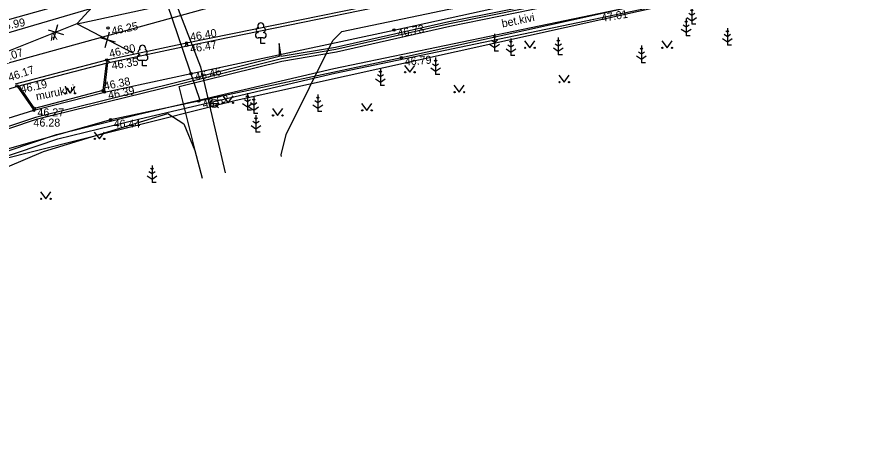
# Model space of a CAD drawing. Extents: x 641435 to 642280, y 6455888 to 6456393.
# Drawn here: x 641970.2 to 642044.3, y 6456123.8 to 6456161.7 of the extents above; entities that cross this region are included whole.
import ezdxf

# ---------------------------------------------------------------- set-up
doc = ezdxf.new("R2010")
doc.units = 0
for name, color, linetype in [('HALJASTUS', 7, 'Continuous'), ('KORGUS-EH2000', 7, 'Continuous'), ('KPKAABEL', 7, 'Continuous'), ('KTRASS', 7, 'Continuous'), ('Level 25', 7, 'Continuous'), ('MOOTPIIR', 7, 'Continuous'), ('MPKAABEL', 7, 'Continuous'), ('MPOHULIIN', 7, 'Continuous'), ('PUU', 7, 'Continuous'), ('SITRASS', 7, 'Continuous'), ('SKTRASS', 7, 'Continuous'), ('TEE', 7, 'Continuous'), ('TORU', 7, 'Continuous'), ('TTRASS', 7, 'Continuous'), ('VKAEV', 7, 'Continuous'), ('VTRASS', 7, 'Continuous')]:
    doc.layers.add(name, color=color, linetype=linetype)

# ---------------------------------------------------------------- blocks, each defined once
blk = doc.blocks.new('MURU_3')
at = {"layer": 'TORU'}
for p, q in [((-4634, 6067), (0, 0)), ((0, 0), (4456, 6067))]:
    blk.add_line(p, q, dxfattribs=at)
for centre in [(-4010, 0), (4277, 0)]:
    blk.add_circle(centre, 550, dxfattribs=at)
blk = doc.blocks.new('MAND1_4')
at = {"layer": 'Level 25'}
for p, q in [((0, 300), (0, 0)), ((0, 150), (-53, 186)), ((0, 230), (-25, 247)), ((25, 247), (0, 230)), ((53, 186), (0, 150)), ((-85, 118), (0, 61)), ((0, 61), (85, 118)), ((72, 0), (0, 0))]:
    blk.add_line(p, q, dxfattribs=at)
blk = doc.blocks.new('MAND1_6')
at = {"layer": 'Level 25'}
for p, q in [((0, 300), (0, 0)), ((0, 150), (-53, 186)), ((0, 230), (-25, 247)), ((25, 247), (0, 230)), ((53, 186), (0, 150)), ((-85, 118), (0, 61)), ((0, 61), (85, 118)), ((72, 0), (0, 0))]:
    blk.add_line(p, q, dxfattribs=at)
blk = doc.blocks.new('VESIIB_5')
at = {"layer": 'MPOHULIIN'}
for p, q in [((-70, 0), (70, 0)), ((-49, -49), (-77, -77)), ((49, -49), (77, -77))]:
    blk.add_line(p, q, dxfattribs=at)
blk.add_circle((0, 0), 70, dxfattribs=at)

msp = doc.modelspace()

# ---------------------------------------------------------------- linework, layer by layer
at = {"layer": 'KORGUS-EH2000'}
for centre in [(641978.103, 6456160.741), (642003.119, 6456160.553), (641984.979, 6456159.429), (641984.985, 6456159.204), (641978.01, 6456157.941), (642003.776, 6456158.126), (641978.124, 6456157.754), (641985.385, 6456156.742), (641970.151, 6456155.668), (641977.664, 6456155.264), (641977.799, 6456155.135), (641986.04, 6456154.335), (641971.631, 6456153.537), (641971.682, 6456153.702), (641978.344, 6456152.713)]:
    msp.add_circle(centre, 0.1, dxfattribs=at)
at = {"layer": 'KPKAABEL'}
msp.add_lwpolyline([(641993.294, 6456149.504), (641993.26, 6456149.64), (641993.71, 6456151.41), (641997.77, 6456159.637), (641998.555, 6456160.43), (642007.934, 6456162.387), (642016.34, 6456163.82), (642017.074, 6456164.523), (642017.043, 6456166.328), (642013.789, 6456178.152), (642011.555, 6456187.77), (642009.25, 6456197.563), (642006.395, 6456207.664), (642003.582, 6456218.328), (642001.031, 6456223.133), (642000.637, 6456224.871), (642000.875, 6456226.195), (642003.645, 6456227.457)], dxfattribs=at)
at = {"layer": 'KTRASS'}
for points in [[(641982.816, 6456164.278), (641955.2, 6456156.143)], [(641986.21, 6456154.294), (641982.816, 6456164.278)]]:
    msp.add_lwpolyline(points, dxfattribs=at)
at = {"layer": 'MOOTPIIR'}
msp.add_lwpolyline([(641735.314, 6456028.565), (641762.603, 6456039.595), (641794.8, 6456052.473), (641812.228, 6456059.398), (641812.123, 6456060.505), (641818.711, 6456062.983), (641837.68, 6456070.604), (641859.468, 6456082.204), (641884.438, 6456098.759), (641911.012, 6456116.977), (641927.852, 6456129.133), (641946.492, 6456140.249), (641961.66, 6456147.453), (641989.32, 6456154.43), (642027.804, 6456162.927), (642073.54, 6456174.265), (642089.242, 6456179.809), (642092.035, 6456168.807), (642100.199, 6456171.49)], dxfattribs=at)
at = {"layer": 'MPKAABEL'}
for points in [[(642099.376, 6456188.826), (642089.89, 6456183.459), (642080.685, 6456179.195), (642073.817, 6456176.69), (642073.391, 6456177.862), (642073.687, 6456176.626), (642063.886, 6456173.454), (642053.559, 6456171.052), (642046.149, 6456169.421), (642045.814, 6456170.783), (642045.96, 6456169.377), (642032.652, 6456166.46), (642021.442, 6456164.171), (642017.916, 6456163.315), (642017.636, 6456164.592), (642017.742, 6456163.258), (642007.93, 6456161.278), (641998.014, 6456159.037), (641993.247, 6456158.236), (641993.087, 6456159.385), (641993.088, 6456158.235), (641984.254, 6456155.996), (641971.765, 6456152.91), (641962.317, 6456149.746)], [(642034.227, 6456163.64), (642033.481, 6456166.418), (642021.486, 6456163.976), (642017.96, 6456163.12), (642007.972, 6456161.082), (641998.053, 6456158.841), (641993.288, 6456158.04), (641984.302, 6456155.802), (641971.821, 6456152.718), (641962.387, 6456149.558), (641952.825, 6456145.622), (641950.171, 6456144.54), (641946.039, 6456142.586), (641943.959, 6456141.49), (641937.506, 6456137.9), (641929.051, 6456132.769), (641920.294, 6456127.162), (641915.848, 6456123.99), (641907.145, 6456117.926)], [(641985.969, 6456149.09), (641984.351, 6456155.608), (641993.329, 6456157.844), (641998.091, 6456158.644), (642008.014, 6456160.887), (642018.003, 6456162.925), (642021.529, 6456163.781), (642033.299, 6456166.178), (642034.227, 6456163.64)], [(641993.174, 6456158.762), (641993.087, 6456159.385), (641993.087, 6456158.744)]]:
    msp.add_lwpolyline(points, dxfattribs=at)
at = {"layer": 'PUU'}
for p, q in [((641991.722, 6456159.858), (641991.242, 6456159.858)), ((641991.482, 6456159.383), (641991.482, 6456159.858)), ((641991.862, 6456159.383), (641991.482, 6456159.383)), ((641981.377, 6456157.904), (641980.897, 6456157.904)), ((641981.137, 6456157.429), (641981.137, 6456157.904)), ((641981.517, 6456157.429), (641981.137, 6456157.429))]:
    msp.add_line(p, q, dxfattribs=at)
for centre, radius, start, end in [((641991.482, 6456160.903), 0.277, 332.5799, 207.4201), ((641991.245, 6456160.095), 0.238, 90.0016, 269.3953), ((641991.312, 6456160.556), 0.233, 109.02174, 253.14154), ((641991.652, 6456160.556), 0.233, 286.85082, 70.98591), ((641991.719, 6456160.095), 0.238, 270.6047, 89.9984), ((641980.967, 6456158.602), 0.233, 109.02174, 253.14154), ((641981.137, 6456158.949), 0.277, 332.5799, 207.4201), ((641981.307, 6456158.602), 0.233, 286.85082, 70.98591), ((641980.9, 6456158.141), 0.238, 90.0016, 269.3953), ((641981.374, 6456158.141), 0.238, 270.6047, 89.9984)]:
    msp.add_arc(centre, radius, start, end, dxfattribs=at)
at = {"layer": 'SITRASS'}
msp.add_lwpolyline([(641964.079, 6456147.068), (641964.789, 6456146.675), (641972.484, 6456149.946), (641983.344, 6456153.25), (641984.742, 6456152.355), (641985.714, 6456150.024), (641986.338, 6456147.589)], dxfattribs=at)
at = {"layer": 'SKTRASS'}
for p, q in [((641973.355, 6456159.694), (641973.74, 6456161.04)), ((641972.875, 6456160.559), (641974.221, 6456160.174)), ((641977.872, 6456159.038), (641978.257, 6456160.384)), ((641977.392, 6456159.903), (641978.738, 6456159.518))]:
    msp.add_line(p, q, dxfattribs=at)
for points in [[(641975.408, 6456161.084), (641989.206, 6456164.085), (642021.277, 6456171.01), (642024.139, 6456174.143)], [(641944.365, 6456148.697), (641948.854, 6456148.907), (641949.689, 6456150.831), (641960.095, 6456154.99), (641975.414, 6456161.136), (641978.726, 6456164.737)], [(641989.395, 6456163.197), (641959.105, 6456154.826)], [(641975.355, 6456161.112), (641980.357, 6456158.535)]]:
    msp.add_lwpolyline(points, dxfattribs=at)
at = {"layer": 'TEE'}
for points in [[(641936.44, 6456140.274), (641943.088, 6456144.23), (641944.938, 6456145.23), (641948.252, 6456147.076), (641958.725, 6456151.831), (641960.06, 6456152.435), (641970.108, 6456155.617), (641978.068, 6456157.698), (641985.03, 6456159.184), (642002.705, 6456162.782), (642019.968, 6456166.725), (642037.177, 6456170.69), (642048.885, 6456173.73), (642072.32, 6456180.167), (642076.299, 6456181.493), (642084.282, 6456184.162), (642086.357, 6456183.973), (642087.927, 6456182.924), (642088.307, 6456182.471), (642088.801, 6456181.782), (642089.074, 6456180.967)], [(641970.039, 6456155.857), (641978.01, 6456157.941), (641984.979, 6456159.429), (642002.652, 6456163.026), (642019.912, 6456166.968), (642037.118, 6456170.933), (642048.82, 6456173.972), (642072.247, 6456180.406), (642076.22, 6456181.73), (642084.252, 6456184.416), (642086.443, 6456184.217), (642088.096, 6456183.112), (642088.096, 6456183.112), (642088.504, 6456182.624), (642089.026, 6456181.897), (642089.311, 6456181.047), (642089.074, 6456180.967)], [(642024.897, 6456180.714), (642025.6, 6456178.142), (642025.386, 6456176.153), (642024.982, 6456175.368), (642023.183, 6456173.249), (642018.654, 6456172.185), (642001.624, 6456168.403), (641983.255, 6456164.69), (641972.95, 6456162.432), (641968.231, 6456161.123), (641959.261, 6456158.074), (641949.197, 6456153.859), (641949.197, 6456153.859)], [(642088.218, 6456180.45), (642085.811, 6456179.395), (642083.333, 6456178.422), (642083.104, 6456178.041), (642071.477, 6456174.555), (642064.115, 6456172.627), (642050.182, 6456169.043), (642038.809, 6456166.079), (642034.78, 6456165.033), (642020.937, 6456161.91), (642003.776, 6456158.126), (641986.04, 6456154.335), (641978.344, 6456152.713), (641967.118, 6456149.512), (641961.125, 6456147.374), (641961.125, 6456147.374), (641961.125, 6456147.374)], [(641977.799, 6456155.135), (641985.385, 6456156.742), (642003.119, 6456160.553), (642020.418, 6456164.374), (642034.15, 6456167.448)], [(641970.169, 6456155.632), (641971.631, 6456153.537), (641977.799, 6456155.135), (641978.097, 6456157.705)], [(641977.962, 6456157.67), (641977.664, 6456155.264), (641971.682, 6456153.702), (641970.348, 6456155.679)], [(641966.266, 6456151.874), (641971.631, 6456153.537)]]:
    msp.add_lwpolyline(points, dxfattribs=at)
at = {"layer": 'TTRASS'}
for points in [[(641954.283, 6456144.298), (641957.445, 6456145.669), (641962.983, 6456147.838), (641973.625, 6456151.419), (641980.811, 6456153.188), (641997.859, 6456157.18), (642038.276, 6456165.616), (642056.996, 6456169.616), (642057.186, 6456169.659), (642064.083, 6456171.223), (642073.232, 6456173.857), (642080.511, 6456176.727), (642089.092, 6456180.517), (642091.297, 6456183.447), (642106.46, 6456192.228), (642107.526, 6456192.271), (642127.206, 6456203.446), (642128.209, 6456203.482), (642157.353, 6456220.549), (642169.351, 6456228.428), (642182.183, 6456237.091), (642190.477, 6456242.962), (642205.487, 6456253.298), (642216.105, 6456259.557)], [(641954.075, 6456143.973), (641957.595, 6456145.299), (641963.119, 6456147.462), (641973.737, 6456151.035), (641980.904, 6456152.799), (641997.946, 6456156.789), (642038.358, 6456165.224), (642057.039, 6456169.216), (642064.183, 6456170.835), (642073.361, 6456173.478), (642080.665, 6456176.358), (642089.348, 6456180.193), (642091.568, 6456183.141), (642106.575, 6456191.832), (642107.639, 6456191.875), (642127.319, 6456203.05), (642128.324, 6456203.086), (642157.564, 6456220.209), (642169.573, 6456228.095), (642182.41, 6456236.762), (642190.706, 6456242.634), (642205.702, 6456252.96), (642216.285, 6456259.199)]]:
    msp.add_lwpolyline(points, dxfattribs=at)
at = {"layer": 'VTRASS'}
msp.add_lwpolyline([(641982.99, 6456165.652), (641986.207, 6456157.348), (641988.371, 6456148.066)], dxfattribs=at)

# ---------------------------------------------------------------- block references
at = {"layer": 'HALJASTUS', "xscale": 0.0001, "yscale": 9.999999999999999e-05}
for p in [(642015, 6456159), (642027, 6456159), (642004.5, 6456156.86), (642018, 6456156), (642008.83, 6456155.12), (641974.8, 6456155.02), (641988.62, 6456154.19), (641992.95, 6456153.09), (642000.75, 6456153.53), (641977.36, 6456151.03), (641972.67, 6456145.79)]:
    msp.add_blockref('MURU_3', p, dxfattribs=at)
at = {"layer": 'PUU', "xscale": 0.005, "yscale": 0.005}
for name, p in [('MAND1_4', (642029.166, 6456161.064)), ('MAND1_4', (642028.676, 6456160.054)), ('MAND1_4', (642011.916, 6456158.714)), ('MAND1_4', (642032.276, 6456159.224)), ('MAND1_4', (642013.346, 6456158.314)), ('MAND1_4', (642017.496, 6456158.394)), ('MAND1_4', (642024.766, 6456157.694)), ('MAND1_4', (642006.766, 6456156.654)), ('MAND1_4', (642001.936, 6456155.704)), ('MAND1_4', (641990.306, 6456153.534)), ('MAND1_4', (641990.856, 6456153.244)), ('MAND1_4', (641996.466, 6456153.424)), ('MAND1_4', (641991.056, 6456151.624)), ('MAND1_6', (641981.965, 6456147.221))]:
    msp.add_blockref(name, p, dxfattribs=at)
at = {"layer": 'VKAEV', "xscale": 0.005, "yscale": 0.005}
msp.add_blockref('VESIIB_5', (641987.402, 6456154.138), dxfattribs=at)

# ---------------------------------------------------------------- texts
at = {"layer": 'KORGUS-EH2000'}
for s, rotation, p in [(' 47.01', 9.1849, (642021.049, 6456161.219)), (' 45.99', 10.67956, (641968.361, 6456160.435)), (' 46.25', 11.86989, (641978.247, 6456160.056)), (' 46.73', 10.64545, (642003.248, 6456159.865)), (' 46.40', 9.61808, (641985.094, 6456159.545)), (' 46.47', 9.52174, (641985.101, 6456158.514)), (' 46.07', 16.65061, (641968.262, 6456157.554)), (' 46.30', 13.65005, (641978.047, 6456158.067)), (' 46.35', 8.85407, (641978.232, 6456157.062)), (' 46.79', 4.2238, (642003.828, 6456157.428)), (' 46.17', 18.2912, (641969.267, 6456155.983)), (' 46.46', 12.785, (641985.54, 6456156.059)), (' 46.19', 11.9035, (641970.295, 6456154.983)), (' 46.38', 11.56423, (641977.572, 6456155.243)), (' 46.39', 11.12155, (641977.934, 6456154.448)), (' 46.52', 12.59109, (641986.193, 6456153.652))]:
    msp.add_text(s, height=0.7, rotation=rotation, dxfattribs=at).set_placement(p)
for s, p in [(' 46.27', (641971.682, 6456153.002)), (' 46.28', (641971.336, 6456152.111)), (' 46.44', (641978.344, 6456152.013))]:
    msp.add_text(s, height=0.7, dxfattribs=at).set_placement(p)
at = {"layer": 'TEE'}
for s, rotation, p in [('bet.kivi', 11.52639, (642012.614, 6456160.772)), ('A', 13.02785, (641973.104, 6456159.58)), ('murukivi', 11.50563, (641971.881, 6456154.404))]:
    msp.add_text(s, height=0.7, rotation=rotation, dxfattribs=at).set_placement(p)

doc.saveas('drawing.dxf')
